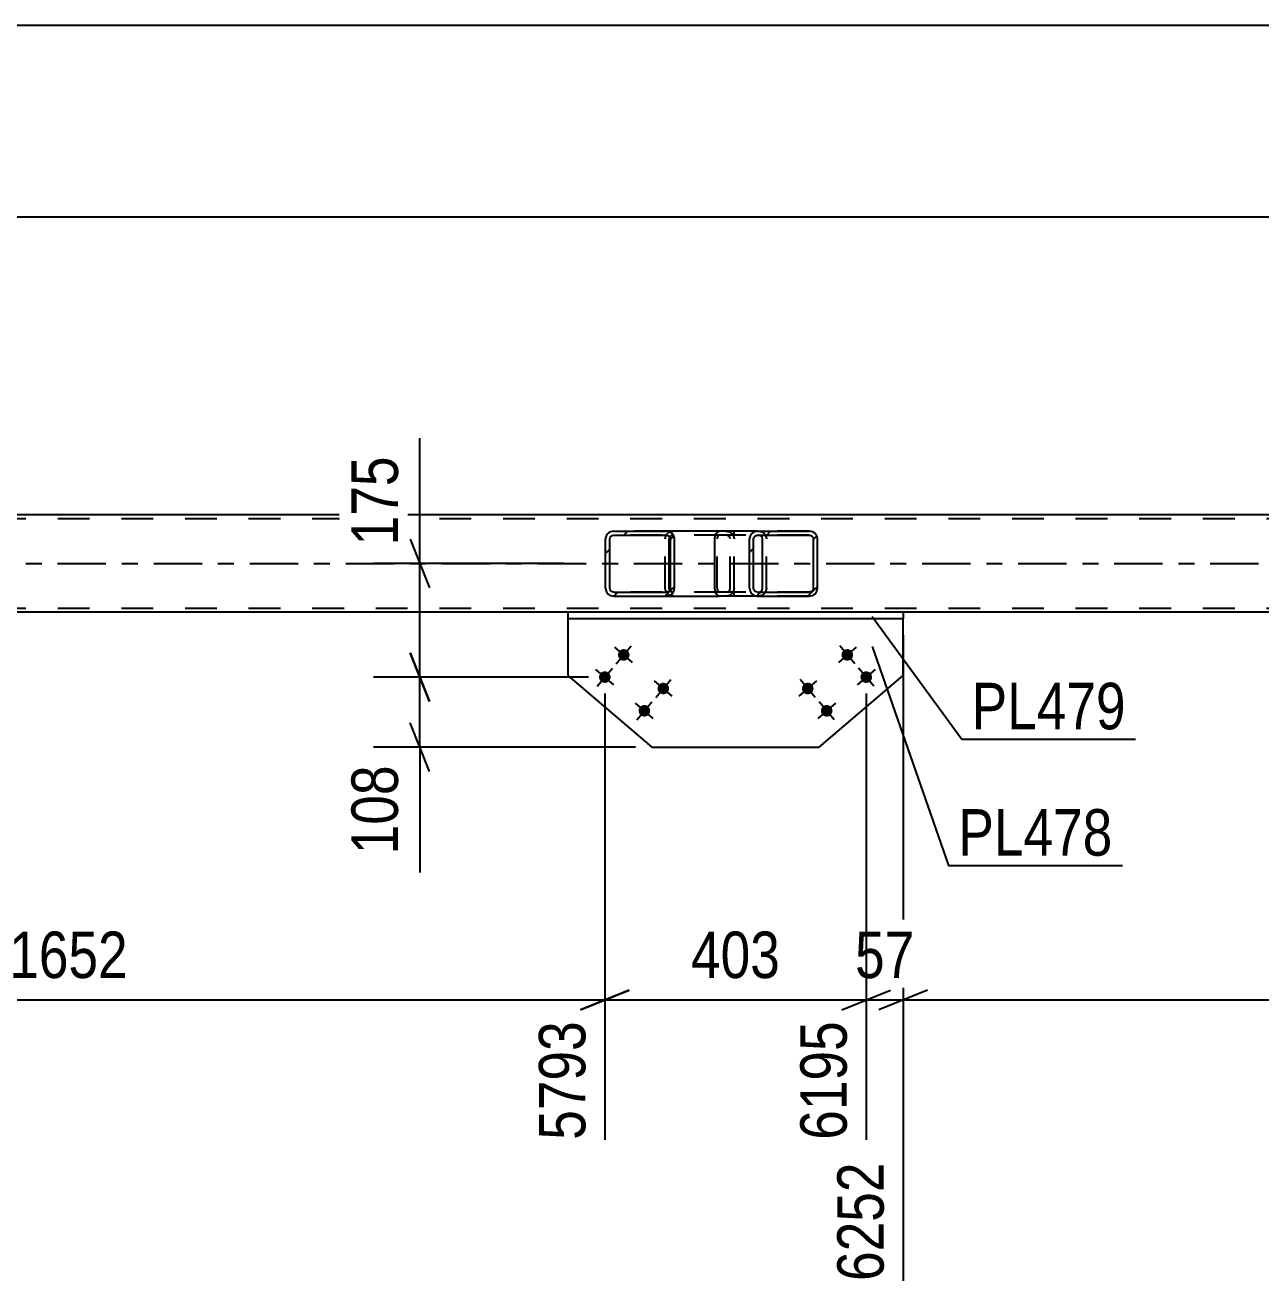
# Model space of a CAD drawing. Header units: millimetres. Extents: x -57 to 784, y -442 to 152.
# Drawn here: x 222.5 to 298.6, y -252.9 to -174.9 of the extents above; entities that cross this region are included whole.
import ezdxf

# ---------------------------------------------------------------- set-up
doc = ezdxf.new("R2010")
doc.units = ezdxf.units.MM
doc.linetypes.add('DXK_LINE_DOT2', pattern=[3.9198, 1.9599, -1.9599])
doc.linetypes.add('DXK_LINE_DOT3', pattern=[5.9187, 2.979, -0.9799, 0.9799, -0.9799])
doc.styles.add('Arial Narrow', font='ARIALN.TTF', dxfattribs={"height": 0.2})

# ---------------------------------------------------------------- blocks, each defined once
blk = doc.blocks.new('Part-761523242-1364 - 1231')
at = {"color": 7, "linetype": 'DXK_LINE_DOT2'}
for p, q in [((708.561, -205.353), (40.976, -205.353)), ((708.561, -210.873), (40.976, -210.873)), ((276.558, -211.113), (255.894, -211.113))]:
    blk.add_line(p, q, dxfattribs=at)
at = {"color": 2, "linetype": 'Continuous'}
for p, q in [((432.385, -205.113), (182.983, -205.113)), ((255.894, -211.113), (192.093, -211.113)), ((341.029, -211.113), (276.558, -211.113))]:
    blk.add_line(p, q, dxfattribs=at)
at = {"color": 7, "linetype": 'DXK_LINE_DOT3'}
blk.add_line((40.976, -208.113), (708.561, -208.113), dxfattribs=at)
blk = doc.blocks.new('Part-761523242-1373 - 1231')
at = {"linetype": 'Continuous'}
h = blk.add_hatch(dxfattribs=at)
h.set_pattern_fill('', scale=0.7, style=0, pattern_type=0)
h.set_pattern_definition([(45, (262.4348, -206.4093), (-1.57154, 1.57154), [])])
h.paths.add_polyline_path([(262.474, -206.593), (262.435, -206.409), (262.324, -206.254), (262.158, -206.15), (261.963, -206.113), (258.728, -206.113), (258.532, -206.15), (258.367, -206.254), (258.256, -206.409), (258.217, -206.593), (258.217, -209.633), (258.256, -209.817), (258.367, -209.972), (258.532, -210.076), (258.728, -210.113), (261.963, -210.113), (262.158, -210.076), (262.324, -209.972), (262.435, -209.817), (262.474, -209.633)])
h.paths.add_polyline_path([(262.199, -209.725), (262.143, -209.803), (262.061, -209.855), (261.963, -209.873), (258.728, -209.873), (258.63, -209.855), (258.547, -209.803), (258.492, -209.725), (258.472, -209.633), (258.472, -206.593), (258.492, -206.501), (258.547, -206.423), (258.63, -206.371), (258.728, -206.353), (261.963, -206.353), (262.061, -206.371), (262.143, -206.423), (262.199, -206.501), (262.218, -206.593), (262.218, -209.633)])
at = {"color": 2, "linetype": 'Continuous'}
for p, q in [((258.256, -206.409), (258.217, -206.593)), ((258.217, -209.633), (258.217, -206.593)), ((258.472, -206.593), (258.492, -206.501)), ((258.472, -209.633), (258.472, -206.593)), ((258.492, -206.501), (258.547, -206.423)), ((258.728, -206.113), (258.532, -206.15)), ((258.547, -206.423), (258.63, -206.371)), ((258.63, -206.371), (258.728, -206.353)), ((258.728, -206.113), (261.963, -206.113)), ((258.728, -206.353), (261.963, -206.353)), ((265.229, -206.113), (261.963, -206.113)), ((262.158, -206.15), (261.963, -206.113)), ((261.963, -206.353), (262.061, -206.371)), ((262.061, -206.371), (262.143, -206.423)), ((262.14, -206.593), (262.159, -206.501)), ((262.14, -209.633), (262.14, -206.593)), ((262.143, -206.423), (262.199, -206.501)), ((262.159, -206.501), (262.179, -206.473)), ((262.199, -206.501), (262.218, -206.593)), ((262.218, -209.633), (262.218, -206.593)), ((262.474, -206.593), (262.435, -206.409)), ((262.474, -209.633), (262.474, -206.593)), ((258.217, -209.633), (258.256, -209.817)), ((258.492, -209.725), (258.472, -209.633)), ((262.159, -209.725), (262.14, -209.633)), ((262.218, -209.633), (262.199, -209.725)), ((262.435, -209.817), (262.474, -209.633)), ((258.547, -209.803), (258.492, -209.725)), ((258.532, -210.076), (258.728, -210.113)), ((258.63, -209.855), (258.547, -209.803)), ((258.728, -209.873), (258.63, -209.855)), ((258.728, -209.873), (261.963, -209.873)), ((258.728, -210.113), (261.963, -210.113)), ((262.061, -209.855), (261.963, -209.873)), ((261.963, -210.113), (262.158, -210.076)), ((261.963, -210.113), (265.229, -210.113)), ((262.143, -209.803), (262.061, -209.855)), ((262.199, -209.725), (262.143, -209.803)), ((262.179, -209.753), (262.159, -209.725))]:
    blk.add_line(p, q, dxfattribs=at)
at = {"color": 7, "linetype": 'DXK_LINE_DOT2'}
for p, q in [((261.963, -206.113), (258.728, -206.113)), ((265.63, -206.353), (258.728, -206.353)), ((261.884, -206.593), (261.923, -206.409)), ((261.884, -209.633), (261.884, -206.593)), ((262.179, -206.473), (262.214, -206.423)), ((262.2, -206.15), (262.395, -206.113)), ((262.297, -206.371), (262.214, -206.423)), ((262.395, -206.353), (262.297, -206.371)), ((265.63, -206.113), (265.229, -206.113)), ((265.63, -206.113), (265.826, -206.15)), ((265.728, -206.371), (265.63, -206.353)), ((265.811, -206.423), (265.728, -206.371)), ((265.866, -206.501), (265.811, -206.423)), ((265.886, -206.593), (265.866, -206.501)), ((265.886, -209.633), (265.886, -206.593)), ((266.102, -206.409), (266.141, -206.593)), ((266.141, -209.633), (266.141, -206.593)), ((261.923, -209.817), (261.884, -209.633)), ((265.866, -209.725), (265.886, -209.633)), ((266.141, -209.633), (266.102, -209.817)), ((265.63, -209.873), (258.728, -209.873)), ((258.728, -210.113), (261.963, -210.113)), ((262.214, -209.803), (262.179, -209.753)), ((262.395, -210.113), (262.2, -210.076)), ((262.214, -209.803), (262.297, -209.855)), ((262.297, -209.855), (262.395, -209.873)), ((265.63, -210.113), (265.229, -210.113)), ((265.63, -209.873), (265.728, -209.855)), ((265.826, -210.076), (265.63, -210.113)), ((265.728, -209.855), (265.811, -209.803)), ((265.811, -209.803), (265.866, -209.725))]:
    blk.add_line(p, q, dxfattribs=at)
at = {"color": 2, "linetype": 'Continuous'}
for centre, start, end in [((258.708, -206.614), 110.75832, 155.68004), ((261.982, -206.614), 24.31996, 69.24168), ((258.708, -209.612), 204.31996, 249.24168), ((261.982, -209.612), 290.75832, 335.68004)]:
    blk.add_arc(centre, 0.496, start, end, dxfattribs=at)
at = {"color": 7, "linetype": 'DXK_LINE_DOT2'}
for centre, start, end in [((262.376, -206.614), 110.75832, 155.68004), ((265.65, -206.614), 24.31996, 69.24168), ((262.376, -209.612), 204.31996, 249.24168), ((265.65, -209.612), 290.75832, 335.68004)]:
    blk.add_arc(centre, 0.496, start, end, dxfattribs=at)
blk = doc.blocks.new('Part-761523242-1372 - 1231')
at = {"linetype": 'Continuous'}
h = blk.add_hatch(dxfattribs=at)
h.set_pattern_fill('', scale=0.7, style=0, pattern_type=0)
h.set_pattern_definition([(45, (271.237, -206.4093), (-1.57154, 1.57154), [])])
h.paths.add_polyline_path([(271.275, -206.593), (271.237, -206.409), (271.128, -206.254), (270.965, -206.15), (270.772, -206.113), (267.588, -206.113), (267.396, -206.15), (267.233, -206.254), (267.124, -206.409), (267.085, -206.593), (267.085, -209.633), (267.124, -209.817), (267.233, -209.972), (267.396, -210.076), (267.588, -210.113), (270.772, -210.113), (270.965, -210.076), (271.128, -209.972), (271.237, -209.817), (271.275, -209.633)])
h.paths.add_polyline_path([(271.005, -209.725), (270.95, -209.803), (270.869, -209.855), (270.772, -209.873), (267.588, -209.873), (267.492, -209.855), (267.41, -209.803), (267.356, -209.725), (267.337, -209.633), (267.337, -206.593), (267.356, -206.501), (267.41, -206.423), (267.492, -206.371), (267.588, -206.353), (270.772, -206.353), (270.869, -206.371), (270.95, -206.423), (271.005, -206.501), (271.024, -206.593), (271.024, -209.633)])
at = {"color": 2, "linetype": 'Continuous'}
for p, q in [((264.958, -206.593), (264.979, -206.409)), ((264.958, -209.633), (264.958, -206.593)), ((264.979, -206.409), (265.037, -206.254)), ((265.037, -206.254), (265.125, -206.15)), ((265.125, -206.15), (265.229, -206.113)), ((267.588, -206.113), (265.229, -206.113)), ((267.124, -206.409), (267.085, -206.593)), ((267.085, -209.633), (267.085, -206.593)), ((267.337, -206.593), (267.356, -206.501)), ((267.337, -209.633), (267.337, -206.593)), ((267.356, -206.501), (267.41, -206.423)), ((267.588, -206.113), (267.396, -206.15)), ((267.41, -206.423), (267.492, -206.371)), ((267.492, -206.371), (267.588, -206.353)), ((267.588, -206.113), (270.772, -206.113)), ((267.588, -206.353), (270.772, -206.353)), ((267.728, -206.371), (267.632, -206.353)), ((267.81, -206.423), (267.728, -206.371)), ((267.864, -206.501), (267.81, -206.423)), ((267.883, -206.593), (267.864, -206.501)), ((267.883, -209.633), (267.883, -206.593)), ((270.965, -206.15), (270.772, -206.113)), ((270.772, -206.353), (270.869, -206.371)), ((270.869, -206.371), (270.95, -206.423)), ((270.95, -206.423), (271.005, -206.501)), ((271.005, -206.501), (271.024, -206.593)), ((271.024, -209.633), (271.024, -206.593)), ((271.275, -206.593), (271.237, -206.409)), ((271.275, -209.633), (271.275, -206.593)), ((264.979, -209.817), (264.958, -209.633)), ((267.085, -209.633), (267.124, -209.817)), ((267.356, -209.725), (267.337, -209.633)), ((267.864, -209.725), (267.883, -209.633)), ((271.024, -209.633), (271.005, -209.725)), ((271.237, -209.817), (271.275, -209.633)), ((265.037, -209.972), (264.979, -209.817)), ((265.125, -210.076), (265.037, -209.972)), ((265.229, -210.113), (265.125, -210.076)), ((267.588, -210.113), (265.229, -210.113)), ((267.41, -209.803), (267.356, -209.725)), ((267.396, -210.076), (267.588, -210.113)), ((267.492, -209.855), (267.41, -209.803)), ((267.588, -209.873), (267.492, -209.855)), ((267.588, -209.873), (270.772, -209.873)), ((267.588, -210.113), (270.772, -210.113)), ((267.632, -209.873), (267.728, -209.855)), ((267.728, -209.855), (267.81, -209.803)), ((267.81, -209.803), (267.864, -209.725)), ((270.869, -209.855), (270.772, -209.873)), ((270.772, -210.113), (270.965, -210.076)), ((270.95, -209.803), (270.869, -209.855)), ((271.005, -209.725), (270.95, -209.803))]:
    blk.add_line(p, q, dxfattribs=at)
at = {"color": 7, "linetype": 'DXK_LINE_DOT2'}
for p, q in [((265.104, -206.501), (265.093, -206.593)), ((265.093, -209.633), (265.093, -206.593)), ((265.133, -206.423), (265.104, -206.501)), ((265.177, -206.371), (265.133, -206.423)), ((265.229, -206.353), (265.177, -206.371)), ((270.772, -206.353), (265.229, -206.353)), ((266.141, -206.353), (266.141, -206.113)), ((270.772, -206.113), (267.588, -206.113)), ((267.632, -206.113), (267.824, -206.15)), ((268.096, -206.409), (268.135, -206.593)), ((268.135, -209.633), (268.135, -206.593)), ((265.093, -209.633), (265.104, -209.725)), ((268.135, -209.633), (268.096, -209.817)), ((265.104, -209.725), (265.133, -209.803)), ((265.133, -209.803), (265.177, -209.855)), ((265.177, -209.855), (265.229, -209.873)), ((270.772, -209.873), (265.229, -209.873)), ((266.141, -210.113), (266.141, -209.873)), ((270.772, -210.113), (267.588, -210.113)), ((267.824, -210.076), (267.632, -210.113))]:
    blk.add_line(p, q, dxfattribs=at)
at = {"color": 2, "linetype": 'Continuous'}
for centre, start, end in [((267.574, -206.608), 111.1941, 156.15059), ((270.787, -206.608), 23.84941, 68.8059), ((267.574, -209.618), 203.84941, 248.8059), ((270.787, -209.618), 291.1941, 336.15059)]:
    blk.add_arc(centre, 0.492, start, end, dxfattribs=at)
at = {"color": 7, "linetype": 'DXK_LINE_DOT2'}
for centre, start, end in [((267.646, -206.608), 23.84941, 68.8059), ((267.646, -209.618), 291.1941, 336.15059)]:
    blk.add_arc(centre, 0.492, start, end, dxfattribs=at)
blk = doc.blocks.new('Bolt-761523242-1400 - 1231')
at = {"linetype": 'Continuous'}
for points in [[(272.839, -213.968, -1), (273.387, -213.501, -1)], [(274.005, -215.338, -1), (274.554, -214.871, -1)], [(270.402, -216.042, -1), (270.95, -215.575, -1)], [(271.569, -217.413, -1), (272.117, -216.946, -1)]]:
    blk.add_hatch(color=1, dxfattribs=at).paths.add_polyline_path(points)
at = {"color": 1, "linetype": 'Continuous'}
for p, q in [((273.661, -213.268), (272.564, -214.201)), ((273.579, -214.282), (272.646, -213.186)), ((274.828, -214.638), (273.731, -215.572)), ((274.746, -215.653), (273.813, -214.557)), ((271.224, -215.342), (270.128, -216.275)), ((271.143, -216.357), (270.209, -215.26)), ((272.391, -216.712), (271.295, -217.646)), ((272.31, -217.727), (271.376, -216.631))]:
    blk.add_line(p, q, dxfattribs=at)
blk = doc.blocks.new('Bolt-761523242-1402 - 1231')
at = {"linetype": 'Continuous'}
for points in [[(259.065, -213.501, -1), (259.614, -213.968, -1)], [(257.898, -214.871, -1), (258.447, -215.338, -1)], [(261.502, -215.575, -1), (262.05, -216.042, -1)], [(260.335, -216.946, -1), (260.883, -217.413, -1)]]:
    blk.add_hatch(color=1, dxfattribs=at).paths.add_polyline_path(points)
at = {"color": 1, "linetype": 'Continuous'}
for p, q in [((259.888, -214.201), (258.791, -213.268)), ((258.873, -214.282), (259.806, -213.186)), ((258.721, -215.572), (257.624, -214.638)), ((257.706, -215.653), (258.639, -214.557)), ((262.324, -216.275), (261.228, -215.342)), ((261.309, -216.357), (262.243, -215.26)), ((261.157, -217.646), (260.061, -216.712)), ((260.142, -217.727), (261.076, -216.631))]:
    blk.add_line(p, q, dxfattribs=at)
blk = doc.blocks.new('Part-761523242-1505 - 1231')
at = {"color": 2, "linetype": 'Continuous'}
for p, q in [((255.894, -211.513), (255.894, -215.004)), ((276.558, -215.004), (276.558, -211.513)), ((255.894, -215.004), (261.072, -219.412)), ((271.38, -219.412), (276.558, -215.004)), ((261.072, -219.412), (271.38, -219.412))]:
    blk.add_line(p, q, dxfattribs=at)
at = {"color": 7, "linetype": 'DXK_LINE_DOT2'}
blk.add_line((276.558, -211.513), (255.894, -211.513), dxfattribs=at)
blk = doc.blocks.new('Part-761523242-1576 - 1231')
at = {"color": 2, "linetype": 'Continuous'}
for p, q in [((276.558, -211.113), (255.894, -211.113)), ((255.894, -211.113), (255.894, -211.513)), ((276.558, -211.113), (276.558, -211.513)), ((276.558, -211.513), (255.894, -211.513))]:
    blk.add_line(p, q, dxfattribs=at)
blk = doc.blocks.new('StraightDimension-761523242-10370 - 1231')
at = {"color": 7, "linetype": 'Continuous'}
for p, q in [((192.093, -212.513), (192.093, -252.309)), ((258.173, -216.105), (258.173, -243.609)), ((193.593, -234.396), (190.593, -235.596)), ((256.673, -235.596), (259.673, -234.396)), ((192.093, -234.996), (258.173, -234.996))]:
    blk.add_line(p, q, dxfattribs=at)
at = {"color": 0}
blk.add_wipeout([(229.389, -234.246), (229.389, -230.046), (220.876, -230.046), (220.876, -234.246)], dxfattribs=at)
at = {"color": 3, "style": 'Arial Narrow'}
blk.add_text('1652', height=2.8633, dxfattribs=at).set_placement((221.476, -233.646))
at = {"color": 0, "linetype": 'Continuous'}
blk.add_wipeout([(257.573, -235.696), (253.373, -235.696), (253.373, -244.209), (257.573, -244.209)], dxfattribs=at)
at = {"color": 3, "linetype": 'Continuous', "style": 'Arial Narrow'}
blk.add_text('5793', height=2.8633, rotation=90.00021, dxfattribs=at).set_placement((256.973, -243.609))
blk = doc.blocks.new('StraightDimension-761523242-32120 - 1231')
at = {"color": 7, "linetype": 'Continuous'}
for p, q in [((246.775, -208.113), (246.775, -200.379)), ((246.775, -208.113), (246.775, -200.379)), ((246.175, -206.613), (247.375, -209.613)), ((255.655, -208.113), (243.925, -208.113)), ((246.775, -215.105), (246.775, -208.113)), ((247.375, -216.605), (246.175, -213.605)), ((257.173, -215.105), (243.925, -215.105))]:
    blk.add_line(p, q, dxfattribs=at)
at = {"color": 0}
blk.add_wipeout([(246.024, -200.904), (241.824, -200.904), (241.825, -207.588), (246.025, -207.588)], dxfattribs=at)
at = {"color": 3, "style": 'Arial Narrow'}
blk.add_text('175', height=2.8633, rotation=90.00021, dxfattribs=at).set_placement((245.425, -206.988))
blk = doc.blocks.new('StraightDimension-761523242-10367 - 1231')
at = {"color": 7, "linetype": 'Continuous'}
for p, q in [((276.558, -212.513), (276.558, -252.309)), ((343.307, -216.105), (343.307, -243.609)), ((278.058, -234.396), (275.058, -235.596)), ((341.807, -235.596), (344.807, -234.396)), ((276.558, -234.996), (343.307, -234.996))]:
    blk.add_line(p, q, dxfattribs=at)
at = {"color": 0}
blk.add_wipeout([(314.188, -234.246), (314.188, -230.046), (305.676, -230.046), (305.676, -234.246)], dxfattribs=at)
at = {"color": 3, "style": 'Arial Narrow'}
blk.add_text('1669', height=2.8633, dxfattribs=at).set_placement((306.276, -233.646))
at = {"color": 0, "linetype": 'Continuous'}
blk.add_wipeout([(342.707, -235.696), (338.507, -235.696), (338.507, -244.209), (342.707, -244.209)], dxfattribs=at)
at = {"color": 3, "linetype": 'Continuous', "style": 'Arial Narrow'}
blk.add_text('7921', height=2.8633, rotation=90.00021, dxfattribs=at).set_placement((342.107, -243.609))
blk = doc.blocks.new('StraightDimension-761523242-2321 - 1231')
at = {"color": 7, "linetype": 'Continuous'}
blk.add_line((28.876, -174.945), (720.661, -174.945), dxfattribs=at)
blk = doc.blocks.new('StraightDimension-761523242-10079 - 1231')
at = {"color": 7, "linetype": 'Continuous'}
blk.add_line((177.783, -186.738), (433.185, -186.738), dxfattribs=at)
blk = doc.blocks.new('StraightDimension-761523242-10368 - 1231')
at = {"color": 7, "linetype": 'Continuous'}
for p, q in [((276.558, -212.513), (276.558, -252.309)), ((274.28, -216.105), (274.28, -243.609)), ((272.78, -235.596), (275.78, -234.396)), ((278.058, -234.396), (275.058, -235.596)), ((274.28, -234.996), (276.558, -234.996))]:
    blk.add_line(p, q, dxfattribs=at)
at = {"color": 0, "linetype": 'Continuous'}
blk.add_wipeout([(275.958, -244.396), (271.758, -244.396), (271.758, -252.909), (275.958, -252.909)], dxfattribs=at)
at = {"color": 3, "linetype": 'Continuous', "style": 'Arial Narrow'}
blk.add_text('6252', height=2.8633, rotation=90.00021, dxfattribs=at).set_placement((275.358, -252.309))
at = {"color": 0}
blk.add_wipeout([(277.847, -234.246), (277.847, -230.046), (272.99, -230.046), (272.99, -234.246)], dxfattribs=at)
at = {"color": 3, "style": 'Arial Narrow'}
blk.add_text('57', height=2.8633, dxfattribs=at).set_placement((273.59, -233.646))
blk = doc.blocks.new('StraightDimension-761523242-10369 - 1231')
at = {"color": 7, "linetype": 'Continuous'}
for p, q in [((258.173, -216.105), (258.173, -243.609)), ((274.28, -216.105), (274.28, -243.609)), ((259.673, -234.396), (256.673, -235.596)), ((272.78, -235.596), (275.78, -234.396)), ((258.173, -234.996), (274.28, -234.996))]:
    blk.add_line(p, q, dxfattribs=at)
at = {"color": 0}
blk.add_wipeout([(269.568, -234.246), (269.568, -230.046), (262.884, -230.046), (262.884, -234.246)], dxfattribs=at)
at = {"color": 3, "style": 'Arial Narrow'}
blk.add_text('403', height=2.8633, dxfattribs=at).set_placement((263.484, -233.646))
at = {"color": 0, "linetype": 'Continuous'}
blk.add_wipeout([(273.68, -235.696), (269.48, -235.696), (269.48, -244.209), (273.68, -244.209)], dxfattribs=at)
at = {"color": 3, "linetype": 'Continuous', "style": 'Arial Narrow'}
blk.add_text('6195', height=2.8633, rotation=90.00021, dxfattribs=at).set_placement((273.08, -243.609))
blk = doc.blocks.new('StraightDimension-761523242-32121 - 1231')
at = {"color": 7, "linetype": 'Continuous'}
for p, q in [((246.175, -213.605), (247.375, -216.605)), ((257.173, -215.105), (243.925, -215.105)), ((246.775, -219.412), (246.775, -215.105)), ((247.375, -220.912), (246.175, -217.912)), ((260.072, -219.412), (243.925, -219.412)), ((246.775, -219.412), (246.775, -227.146)), ((246.775, -219.412), (246.775, -227.146))]:
    blk.add_line(p, q, dxfattribs=at)
at = {"color": 0}
blk.add_wipeout([(246.024, -219.937), (241.824, -219.937), (241.825, -226.621), (246.025, -226.621)], dxfattribs=at)
at = {"color": 3, "style": 'Arial Narrow'}
blk.add_text('108', height=2.8633, rotation=90.00021, dxfattribs=at).set_placement((245.425, -226.021))
blk = doc.blocks.new('Mark-761523242-1501 - 1231')
at = {"color": 30, "linetype": 'Continuous'}
for p, q in [((274.653, -213.221), (279.357, -226.704)), ((279.357, -226.704), (290.061, -226.704))]:
    blk.add_line(p, q, dxfattribs=at)
at = {"color": 0}
blk.add_wipeout([(289.461, -226.104), (289.461, -223.104), (279.957, -223.104), (279.957, -226.104)], dxfattribs=at)
blk.add_wipeout([(289.461, -226.104), (289.461, -223.104), (279.957, -223.104), (279.957, -226.104)], dxfattribs=at)
at = {"color": 3, "style": 'Arial Narrow'}
blk.add_text('PL478', height=2.8633, dxfattribs=at).set_placement((279.957, -226.104))
blk = doc.blocks.new('Mark-761523242-1572 - 1231')
at = {"color": 30, "linetype": 'Continuous'}
for p, q in [((274.653, -211.368), (280.175, -218.92)), ((280.175, -218.92), (290.879, -218.92))]:
    blk.add_line(p, q, dxfattribs=at)
at = {"color": 0}
blk.add_wipeout([(290.279, -218.32), (290.279, -215.32), (280.775, -215.32), (280.775, -218.32)], dxfattribs=at)
blk.add_wipeout([(290.279, -218.32), (290.279, -215.32), (280.775, -215.32), (280.775, -218.32)], dxfattribs=at)
at = {"color": 3, "style": 'Arial Narrow'}
blk.add_text('PL479', height=2.8633, dxfattribs=at).set_placement((280.775, -218.32))

msp = doc.modelspace()

# ---------------------------------------------------------------- block references
for name in ['StraightDimension-761523242-2321 - 1231', 'Part-761523242-1364 - 1231', 'Part-761523242-1373 - 1231', 'Part-761523242-1372 - 1231', 'Part-761523242-1576 - 1231', 'Part-761523242-1505 - 1231', 'Bolt-761523242-1402 - 1231', 'Bolt-761523242-1400 - 1231']:
    msp.add_blockref(name, (0, 0))

# ---------------------------------------------------------------- next in the draw order: block references
for name in ['StraightDimension-761523242-10079 - 1231', 'StraightDimension-761523242-10370 - 1231', 'StraightDimension-761523242-10367 - 1231']:
    msp.add_blockref(name, (0, 0))

# ---------------------------------------------------------------- next in the draw order: block references
for name in ['StraightDimension-761523242-32120 - 1231', 'StraightDimension-761523242-10368 - 1231']:
    msp.add_blockref(name, (0, 0))

# ---------------------------------------------------------------- next in the draw order: block references
msp.add_blockref('StraightDimension-761523242-10369 - 1231', (0, 0))

# ---------------------------------------------------------------- next in the draw order: block references
for name in ['StraightDimension-761523242-32121 - 1231', 'Mark-761523242-1501 - 1231']:
    msp.add_blockref(name, (0, 0))

# ---------------------------------------------------------------- next in the draw order: block references
msp.add_blockref('Mark-761523242-1572 - 1231', (0, 0))

doc.saveas('drawing.dxf')
